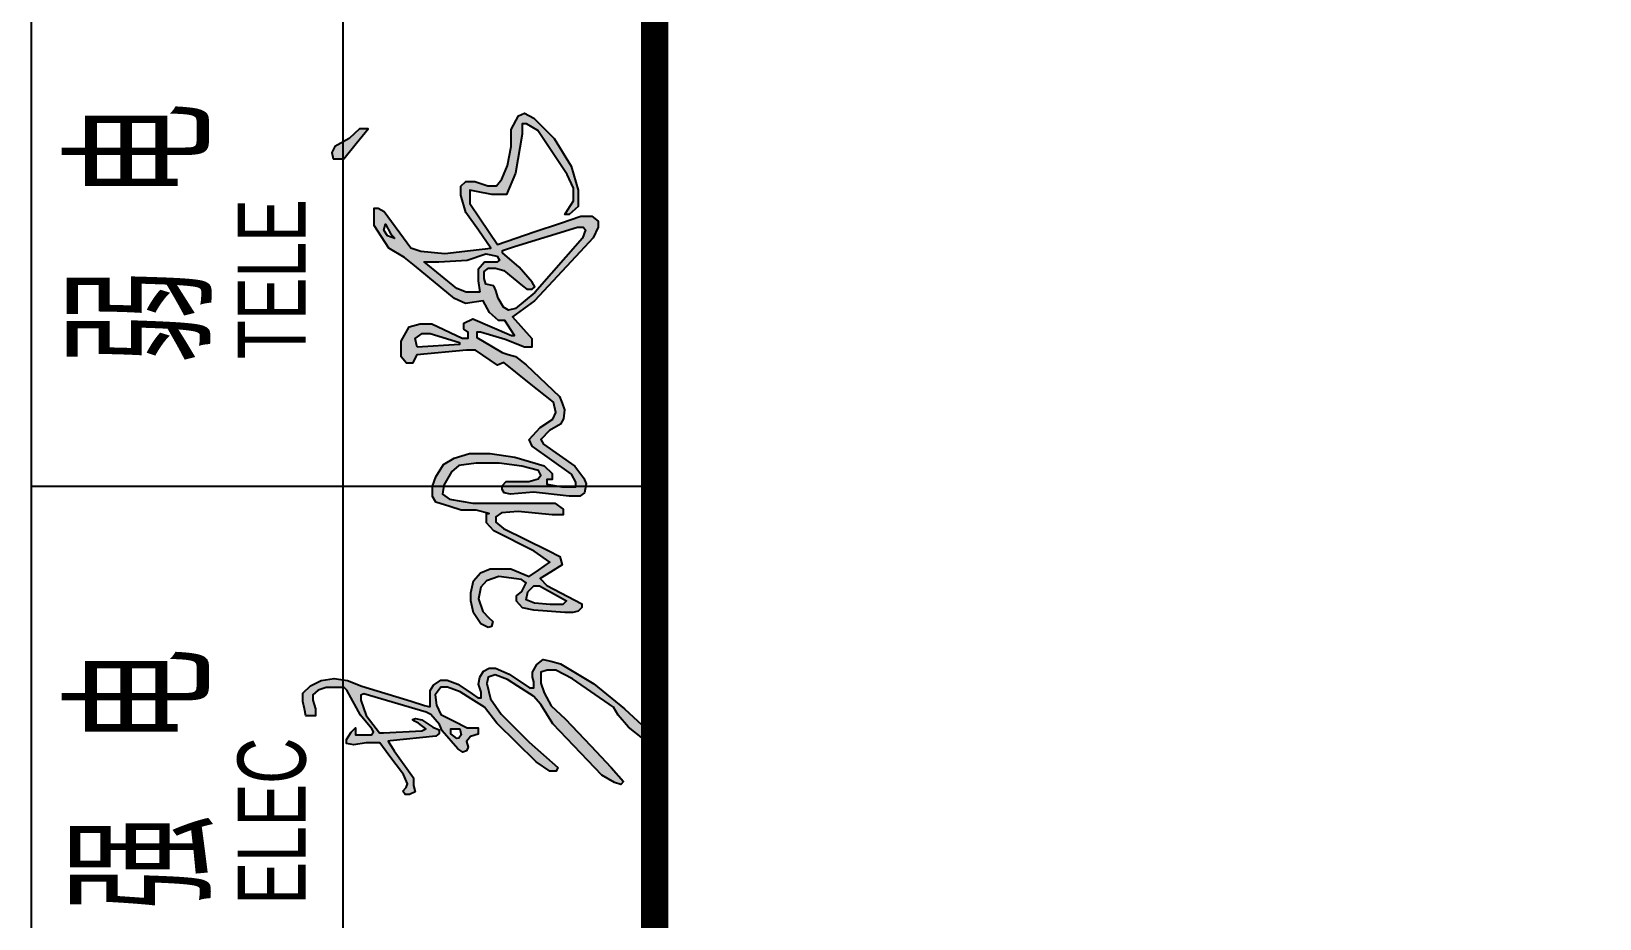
# Model space of a CAD drawing. Extents: x 36524853 to 36525459, y 2743936 to 2747542.
# Drawn here: x 36524897.66 to 36524917.79, y 2747041.95 to 2747053.34 of the extents above; entities that cross this region are included whole.
import ezdxf

# ---------------------------------------------------------------- set-up
doc = ezdxf.new("R2010")
doc.units = 0
doc.header["$LTSCALE"] = 1000
doc.header["$MEASUREMENT"] = 0
for name, color, linetype in [('A0-11 图框-粗线', 16, 'Continuous'), ('A0-13 图框-细线', 7, 'Continuous'), ('A0-21 图框-不可改文字', 7, 'Continuous'), ('NT图签', 7, 'Continuous'), ('TK_图框', 7, 'Continuous'), ('图层1', 7, 'Continuous')]:
    doc.layers.add(name, color=color, linetype=linetype)
doc.styles.add('SKED-宋体', font='XCSG', dxfattribs={"width": 0.7, "bigfont": 'HZTXT'})

# ---------------------------------------------------------------- blocks, each defined once
blk = doc.blocks.new('huang')
at = {"layer": '图层1'}
h = blk.add_hatch(color=256, dxfattribs=at)
h.dxf.hatch_style = 1
h.paths.add_polyline_path([(-41.59, 13.8), (-43.15, 12.65), (-45.61, 10.83), (-46.78, 10.32), (-47.24, 10.48), (-47.68, 10.89), (-48.13, 10.59), (-48.13, 10.06), (-47.77, 9.33), (-47, 9.55), (-46.01, 9.55), (-42.61, 12), (-41.37, 12.77), (-41.34, 12.52), (-40.76, 6.74), (-40.42, 6.33), (-39.94, 6.33), (-39.61, 7.11), (-38.67, 8.52), (-38.51, 9.3), (-38.66, 9.67), (-38.87, 9.43), (-39.09, 8.9), (-39.81, 8), (-40.09, 8.52), (-40.34, 13.35), (-40.34, 13.83), (-38.13, 15.53), (-36.18, 16.2), (-35.58, 16.2), (-35.4, 15.81), (-37.7, 7.95), (-37.99, 7.38), (-39.29, 6.28), (-40.07, 5.94), (-42.36, 3.94), (-42.76, 3.34), (-42.59, 2.86), (-42.12, 2.65), (-41.44, 2.86), (-40.8, 2.37), (-40.51, 1.38), (-39.7, 1.38), (-39.7, 2.78), (-38.83, 4.5), (-38.01, 6.1), (-36.85, 6.66), (-35.54, 6.83), (-35.03, 6.45), (-34.55, 6.09), (-34.55, 5.27), (-35.14, 3.66), (-36.02, 2.28), (-37.1, 0.59), (-39.1, -0.98), (-44.01, -5.93), (-45.17, -7.69), (-45.17, -8.48), (-44.7, -8.69), (-41.52, -5.08), (-37.97, -1.51), (-36.03, -0.18), (-34.09, 0.28), (-33.31, 0.12), (-32.99, -0.75), (-33.58, -2.31), (-34.43, -3.61), (-35.71, -5.59), (-36.76, -6.52), (-39.19, -8.04), (-45.67, -14.23), (-46.6, -15.86), (-46.87, -16.64), (-46.49, -16.99), (-44.72, -15.44), (-41.97, -12.84), (-38.56, -9.61), (-36.9, -7.83), (-35.28, -6.95), (-34.07, -6.54), (-33.38, -6.54), (-32.66, -6.54), (-32.42, -7.32), (-32.42, -8.44), (-33.5, -10.54), (-37.1, -15.71), (-38.08, -16.29), (-39.62, -17.59), (-41.03, -19.4), (-41.26, -20.19), (-41.26, -20.71), (-40.86, -20.99), (-37.28, -17.12), (-34.12, -13.24), (-31.6, -9.03), (-31.29, -7.78), (-31.06, -6.85), (-31.71, -6.01), (-32.65, -5.49), (-33.31, -5.49), (-33.87, -5.66), (-34.66, -5.66), (-34.66, -5.46), (-34.66, -5.09), (-32.91, -2.52), (-32.15, -0.79), (-32.15, 0.01), (-32.53, 0.72), (-33.29, 1.16), (-34.16, 1.34), (-35.19, 1), (-35.89, 1), (-35.89, 1.41), (-35.4, 2.13), (-34.18, 3.95), (-33.66, 5.28), (-33.66, 6.08), (-34.31, 7.02), (-34.96, 7.46), (-35.63, 7.46), (-37.01, 7.46), (-37.01, 7.65), (-36.86, 8.15), (-36.34, 9.85), (-34.44, 16.09), (-33.71, 17.9), (-33.45, 19.58), (-33.71, 21.22), (-34.39, 22.58), (-35.31, 23.53), (-36.35, 23.53), (-37.28, 23.34), (-38.19, 23.16), (-38.19, 22.43), (-38.19, 21.93), (-37.29, 21.93), (-36.19, 22.27), (-35.54, 22.27), (-34.95, 21.6), (-34.62, 20.6), (-34.62, 19.19), (-34.62, 18.31), (-34.95, 17.97), (-38.11, 16.25), (-39.82, 14.83), (-40.22, 14.61), (-40.57, 14.86), (-40.57, 15.85), (-40.57, 16.86), (-39.68, 16.86), (-40.23, 17.41), (-41.18, 18), (-41.67, 18), (-41.84, 17.08), (-41.59, 15.53)])
h.paths.add_polyline_path([(-40.45, 4.83), (-39.82, 4.83), (-39.82, 4.41), (-39.82, 3.69), (-40.6, 3.55), (-41.01, 3.83), (-41.05, 4.06)], flags=16)
h.paths.add_polyline_path([(-21.93, 1.05), (-21.13, 0.31), (-20.57, -1.24), (-20.94, -4.09), (-21.37, -4.69), (-22.48, -4.15), (-23.03, -3.45), (-23.69, -3.45), (-24.52, -4.2), (-24.83, -5.67), (-25.13, -9.56), (-25.13, -10.59), (-24.96, -11.27), (-24.5, -11.72), (-24.04, -11.72), (-21.72, -7.3), (-20.82, -6.44), (-20.02, -7.74), (-19.12, -9.21), (-18.03, -8.93), (-17.31, -7.46), (-14.51, -1.8), (-13.71, -0.85), (-13.04, -0.85), (-12.53, -1.55), (-12.37, -3.66), (-12.79, -7.96), (-12.79, -9.37), (-12.06, -9.37), (-11.33, -8.32), (-11.33, -2.07), (-11.33, 2.04), (-10.81, 4.99), (-10.17, 5.9), (-9.02, 5.71), (-7.36, 4.74), (-6.57, 3.81), (-6.27, 1.63), (-6.27, -1.26), (-6.63, -4.15), (-7.17, -6.26), (-7.78, -6.55), (-8.25, -6.19), (-8.57, -5.01), (-8.57, -3.47), (-8.57, -2.14), (-9.11, -1.65), (-9.57, -1.65), (-10.02, -1.9), (-10.18, -2.7), (-9.94, -5.61), (-10.44, -10.1), (-10.44, -11.48), (-9.99, -12.04), (-8.86, -12.28), (-8.14, -11.96), (-6.63, -10.84), (-3.85, -6.88), (-3.25, -6.54), (-2.11, -7.63), (-1.32, -9), (-0.65, -9.38), (0.46, -9.54), (1.34, -9.21), (2.17, -8.89), (6.16, -4.68), (7.23, -3.32), (7.49, -2.39), (7.71, -1.63), (8.51, -0.3), (9.63, 1.57), (10.29, 1.57), (10.29, 1.09), (9.35, -2.01), (8.38, -4.46), (8.38, -4.92), (8.38, -5.39), (9.48, -5.39), (12.23, -2.96), (14.26, -5.74), (20.46, -11.51), (22.21, -13.14), (23.57, -13.76), (24.31, -13.76), (24.93, -12.96), (24.93, -11.57), (24.07, -9), (22.95, -5.69), (21.38, -1.05), (24.61, 1.12), (26.56, 2.44), (28.24, 2.44), (28.07, 1.59), (27.69, -0.36), (27.69, -1.42), (27.69, -2.19), (30.38, -3.35), (35.32, -4.18), (36.63, -4.18), (36.63, -4.74), (35.77, -6.16), (30.23, -9.86), (28.48, -10.66), (26.88, -10.66), (25.7, -9.92), (25.14, -9.56), (25.14, -10.12), (26.15, -11.25), (28.25, -11.25), (31.27, -10.36), (34.76, -8.2), (37.34, -5.66), (37.96, -4.47), (37.63, -3.73), (35.89, -2.79), (33.76, -2.79), (31.33, -2.34), (29.64, -1.6), (28.78, -0.92), (28.78, 0.17), (29.34, 1.8), (29.34, 2.92), (28.72, 3.58), (27.62, 3.58), (25.43, 2.95), (23.18, 1.36), (20.91, -0.23), (20.6, 2.34), (20.22, 5.6), (20.54, 8.64), (20.96, 9.89), (25.52, 13.26), (25.96, 14), (25.96, 14.53), (25.34, 14.53), (23.77, 14.53), (20.9, 12.67), (19.71, 10.67), (18.71, 9.44), (14.56, 4.38), (13.91, 2.99), (14.27, 0.74), (12.76, -0.03), (11.75, -1.18), (11.75, -1.98), (9.88, -3.19), (9.88, -2.81), (11.96, 2.05), (11.45, 3.2), (10.68, 3.2), (10.3, 2.64), (9.53, 2.64), (9.53, 3.41), (11.33, 7.22), (11.33, 8.7), (10.98, 10.09), (9.14, 11.1), (7.19, 11.1), (6.39, 10.45), (6.39, 9.68), (7.43, 9.15), (8.01, 2.87), (8.01, 1.71), (6.11, -1.04), (6.45, -1.88), (3.86, -5.1), (1.43, -8.12), (0.16, -8.44), (-0.7, -8.06), (-1.74, -6.43), (-3.25, -5.04), (-4.1, -5.42), (-7.66, -10.39), (-8.66, -10.96), (-9.26, -10.96), (-9.26, -9.18), (-8.9, -7.29), (-8.31, -7.29), (-8.31, -7.97), (-7.57, -7.97), (-6.59, -6.96), (-5.5, -3.26), (-5.02, -0.12), (-5.02, 2.48), (-5.64, 4.43), (-6.43, 5.78), (-7.97, 6.72), (-9.15, 7.16), (-10.47, 7.16), (-11.18, 6.71), (-11.72, 4.98), (-12.19, 3.52), (-12.19, 1.64), (-12.63, 0.01), (-12.63, 0.35), (-13.8, 0.35), (-14.8, -0.6), (-17.38, -5.69), (-18.77, -7.68), (-19.79, -6.22), (-20.58, -5.08), (-19.6, -2.74), (-19.6, -0.15), (-20.1, 1.09), (-21.11, 1.96), (-22.66, 2.3), (-23.67, 2.3), (-25.17, 1.96), (-26.57, 1.06), (-27.04, 0.14), (-26.91, -0.29), (-26.28, -0.45), (-25.8, 0.02), (-24.99, 0.8), (-23.38, 1.34)])
h.paths.add_polyline_path([(-23.53, -4.68), (-22.52, -4.88), (-21.74, -5.63), (-21.74, -6.35), (-23.65, -9.78), (-24.11, -9.3), (-24.11, -7.72), (-23.94, -5.73)], flags=16)
h.paths.add_polyline_path([(8.74, 3.75), (8.39, 9.07), (9.5, 9.33), (10.14, 8.46), (10.14, 7.45), (9, 3.75)], flags=16)
h.paths.add_polyline_path([(13.06, -2.46), (13.45, -1.8), (14.57, -1.14), (15.55, -0.84), (16.13, -0.58), (16.34, 0.4), (17.09, 0.61), (17.94, 0.61), (18.37, 0.06), (18.37, -0.81), (18.1, -1.85), (16.16, -4.23), (15.72, -4.77), (15.72, -5.46), (16.02, -5.78), (16.59, -5.43), (18.51, -3.79), (20.31, -1.7), (20.63, -1.7), (21.1, -3.2), (23.56, -11.17), (23.56, -11.88), (23.23, -12.19), (22.17, -11.78), (15.29, -5.76), (13.27, -3.35)], flags=16)
h.paths.add_polyline_path([(15.35, 2.9), (15.83, 4.09), (19.16, 8.21), (19.16, 6.35), (19.4, 2.78), (20.19, 0.4), (19.91, -1.01), (19.4, -1.33), (19.12, -0.99), (19.12, -0.14), (19.12, 0.6), (18.21, 1.37), (17.55, 1.37), (16.76, 1.37), (15.35, 1.17)], flags=16)
h.paths.add_polyline_path([(22.12, 11.91), (22.45, 12.82), (23.18, 13.3), (23.94, 13.09), (22.74, 12.47)], flags=16)
h.paths.add_polyline_path([(33.75, 19.5), (32.99, 19.85), (32.18, 19.71), (32.18, 18.36), (34.12, 16.78), (35.97, 15.27), (35.97, 15.74), (35.97, 16.37), (34.77, 17.7)])
for points in [[(-47.68, 10.89), (-47.24, 10.48), (-46.78, 10.32), (-45.61, 10.83), (-43.15, 12.65), (-41.59, 13.8), (-41.59, 15.53), (-41.84, 17.08), (-41.67, 18), (-41.18, 18), (-40.23, 17.41), (-39.68, 16.86), (-40.57, 16.86), (-40.57, 15.85), (-40.57, 14.86), (-40.22, 14.61), (-39.82, 14.83), (-38.11, 16.25), (-34.95, 17.97), (-34.62, 18.31), (-34.62, 19.19), (-34.62, 20.6), (-34.95, 21.6), (-35.54, 22.27), (-36.19, 22.27), (-37.29, 21.93), (-38.19, 21.93), (-38.19, 22.43), (-38.19, 23.16), (-37.28, 23.34), (-36.35, 23.53), (-35.31, 23.53), (-34.39, 22.58), (-33.71, 21.22), (-33.45, 19.58), (-33.71, 17.9), (-34.44, 16.09), (-36.34, 9.85), (-36.86, 8.15), (-37.01, 7.65), (-37.01, 7.46), (-35.63, 7.46), (-34.96, 7.46), (-34.31, 7.02), (-33.66, 6.08), (-33.66, 5.28), (-34.18, 3.95), (-35.4, 2.13), (-35.89, 1.41), (-35.89, 1), (-35.19, 1), (-34.16, 1.34), (-33.29, 1.16), (-32.53, 0.72), (-32.15, 0.01), (-32.15, -0.79), (-32.91, -2.52), (-34.66, -5.09), (-34.66, -5.46), (-34.66, -5.66), (-33.87, -5.66), (-33.31, -5.49), (-32.65, -5.49), (-31.71, -6.01), (-31.06, -6.85), (-31.29, -7.78), (-31.6, -9.03), (-34.12, -13.24), (-37.28, -17.12), (-40.86, -20.99), (-41.26, -20.71), (-41.26, -20.19), (-41.03, -19.4), (-39.62, -17.59), (-38.08, -16.29), (-37.1, -15.71), (-33.5, -10.54), (-32.42, -8.44), (-32.42, -7.32), (-32.66, -6.54), (-33.38, -6.54), (-34.07, -6.54), (-35.28, -6.95), (-36.9, -7.83), (-38.56, -9.61), (-41.97, -12.84), (-44.72, -15.44), (-46.49, -16.99), (-46.87, -16.64), (-46.6, -15.86), (-45.67, -14.23), (-39.19, -8.04), (-36.76, -6.52), (-35.71, -5.59), (-34.43, -3.61), (-33.58, -2.31), (-32.99, -0.75), (-33.31, 0.12), (-34.09, 0.28), (-36.03, -0.18), (-37.97, -1.51), (-41.52, -5.08), (-44.7, -8.69), (-45.17, -8.48), (-45.17, -7.69), (-44.01, -5.93), (-39.1, -0.98), (-37.1, 0.59), (-36.02, 2.28), (-35.14, 3.66), (-34.55, 5.27), (-34.55, 6.09), (-35.03, 6.45), (-35.54, 6.83), (-36.85, 6.66), (-38.01, 6.1), (-38.83, 4.5), (-39.7, 2.78), (-39.7, 1.38), (-40.51, 1.38), (-40.8, 2.37), (-41.44, 2.86), (-42.12, 2.65), (-42.59, 2.86), (-42.76, 3.34), (-42.36, 3.94), (-40.07, 5.94), (-39.29, 6.28), (-37.99, 7.38), (-37.7, 7.95), (-35.4, 15.81), (-35.58, 16.2), (-36.18, 16.2), (-38.13, 15.53), (-40.34, 13.83), (-40.34, 13.35), (-40.09, 8.52), (-39.81, 8), (-39.09, 8.9), (-38.87, 9.43), (-38.66, 9.67), (-38.51, 9.3), (-38.67, 8.52), (-39.61, 7.11), (-39.94, 6.33), (-40.42, 6.33), (-40.76, 6.74), (-41.34, 12.52), (-41.37, 12.77), (-42.61, 12), (-46.01, 9.55), (-47, 9.55), (-47.77, 9.33), (-48.13, 10.06), (-48.13, 10.59), (-47.68, 10.89)], [(32.18, 19.71), (32.18, 18.36), (34.12, 16.78), (35.97, 15.27), (35.97, 15.74), (35.97, 16.37), (34.77, 17.7), (33.75, 19.5), (32.99, 19.85), (32.18, 19.71)], [(-27.04, 0.14), (-26.57, 1.06), (-25.17, 1.96), (-23.67, 2.3), (-22.66, 2.3), (-21.11, 1.96), (-20.1, 1.09), (-19.6, -0.15), (-19.6, -2.74), (-20.58, -5.08), (-19.79, -6.22), (-18.77, -7.68), (-17.38, -5.69), (-14.8, -0.6), (-13.8, 0.35), (-12.63, 0.35), (-12.63, 0.01), (-12.19, 1.64), (-12.19, 3.52), (-11.72, 4.98), (-11.18, 6.71), (-10.47, 7.16), (-9.15, 7.16), (-7.97, 6.72), (-6.43, 5.78), (-5.64, 4.43), (-5.02, 2.48), (-5.02, -0.12), (-5.5, -3.26), (-6.59, -6.96), (-7.57, -7.97), (-8.31, -7.97), (-8.31, -7.29), (-8.9, -7.29), (-9.26, -9.18), (-9.26, -10.96), (-8.66, -10.96), (-7.66, -10.39), (-4.1, -5.42), (-3.25, -5.04), (-1.74, -6.43), (-0.7, -8.06), (0.16, -8.44), (1.43, -8.12), (3.86, -5.1), (6.45, -1.88), (6.11, -1.04), (8.01, 1.71), (8.01, 2.87), (7.43, 9.15), (6.39, 9.68), (6.39, 10.45), (7.19, 11.1), (9.14, 11.1), (10.98, 10.09), (11.33, 8.7), (11.33, 7.22), (9.53, 3.41), (9.53, 2.64), (10.3, 2.64), (10.68, 3.2), (11.45, 3.2), (11.96, 2.05), (9.88, -2.81), (9.88, -3.19), (11.75, -1.98), (11.75, -1.18), (12.76, -0.03), (14.27, 0.74), (13.91, 2.99), (14.56, 4.38), (18.71, 9.44), (19.71, 10.67), (20.9, 12.67), (23.77, 14.53), (25.34, 14.53), (25.96, 14.53), (25.96, 14), (25.52, 13.26), (20.96, 9.89), (20.54, 8.64), (20.22, 5.6), (20.6, 2.34), (20.91, -0.23), (23.18, 1.36), (25.43, 2.95), (27.62, 3.58), (28.72, 3.58), (29.34, 2.92), (29.34, 1.8), (28.78, 0.17), (28.78, -0.92), (29.64, -1.6), (31.33, -2.34), (33.76, -2.79), (35.89, -2.79), (37.63, -3.73), (37.96, -4.47), (37.34, -5.66), (34.76, -8.2), (31.27, -10.36), (28.25, -11.25), (26.15, -11.25), (25.14, -10.12), (25.14, -9.56), (25.7, -9.92), (26.88, -10.66), (28.48, -10.66), (30.23, -9.86), (35.77, -6.16), (36.63, -4.74), (36.63, -4.18), (35.32, -4.18), (30.38, -3.35), (27.69, -2.19), (27.69, -1.42), (27.69, -0.36), (28.07, 1.59), (28.24, 2.44), (26.56, 2.44), (24.61, 1.12), (21.38, -1.05), (22.95, -5.69), (24.07, -9), (24.93, -11.57), (24.93, -12.96), (24.31, -13.76), (23.57, -13.76), (22.21, -13.14), (20.46, -11.51), (14.26, -5.74), (12.23, -2.96), (9.48, -5.39), (8.38, -5.39), (8.38, -4.92), (8.38, -4.46), (9.35, -2.01), (10.29, 1.09), (10.29, 1.57), (9.63, 1.57), (8.51, -0.3), (7.71, -1.63), (7.49, -2.39), (7.23, -3.32), (6.16, -4.68), (2.17, -8.89), (1.34, -9.21), (0.46, -9.54), (-0.65, -9.38), (-1.32, -9), (-2.11, -7.63), (-3.25, -6.54), (-3.85, -6.88), (-6.63, -10.84), (-8.14, -11.96), (-8.86, -12.28), (-9.99, -12.04), (-10.44, -11.48), (-10.44, -10.1), (-9.94, -5.61), (-10.18, -2.7), (-10.02, -1.9), (-9.57, -1.65), (-9.11, -1.65), (-8.57, -2.14), (-8.57, -3.47), (-8.57, -5.01), (-8.25, -6.19), (-7.78, -6.55), (-7.17, -6.26), (-6.63, -4.15), (-6.27, -1.26), (-6.27, 1.63), (-6.57, 3.81), (-7.36, 4.74), (-9.02, 5.71), (-10.17, 5.9), (-10.81, 4.99), (-11.33, 2.04), (-11.33, -2.07), (-11.33, -8.32), (-12.06, -9.37), (-12.79, -9.37), (-12.79, -7.96), (-12.37, -3.66), (-12.53, -1.55), (-13.04, -0.85), (-13.71, -0.85), (-14.51, -1.8), (-17.31, -7.46), (-18.03, -8.93), (-19.12, -9.21), (-20.02, -7.74), (-20.82, -6.44), (-21.72, -7.3), (-24.04, -11.72), (-24.5, -11.72), (-24.96, -11.27), (-25.13, -10.59), (-25.13, -9.56), (-24.83, -5.67), (-24.52, -4.2), (-23.69, -3.45), (-23.03, -3.45), (-22.48, -4.15), (-21.37, -4.69), (-20.94, -4.09), (-20.57, -1.24), (-21.13, 0.31), (-21.93, 1.05), (-23.38, 1.34), (-24.99, 0.8), (-25.8, 0.02), (-26.28, -0.45), (-26.91, -0.29), (-27.04, 0.14)], [(22.12, 11.91), (22.45, 12.82), (23.18, 13.3), (23.94, 13.09), (22.74, 12.47), (22.12, 11.91)], [(8.39, 9.07), (9.5, 9.33), (10.14, 8.46), (10.14, 7.45), (9, 3.75), (8.74, 3.75), (8.39, 9.07)], [(15.35, 1.17), (15.35, 2.9), (15.83, 4.09), (19.16, 8.21), (19.16, 6.35), (19.4, 2.78), (20.19, 0.4), (19.91, -1.01), (19.4, -1.33), (19.12, -0.99), (19.12, -0.14), (19.12, 0.6), (18.21, 1.37), (17.55, 1.37), (16.76, 1.37), (15.35, 1.17)], [(-41.05, 4.06), (-40.45, 4.83), (-39.82, 4.83), (-39.82, 4.41), (-39.82, 3.69), (-40.6, 3.55), (-41.01, 3.83), (-41.05, 4.06)], [(16.13, -0.58), (16.34, 0.4), (17.09, 0.61), (17.94, 0.61), (18.37, 0.06), (18.37, -0.81), (18.1, -1.85), (16.16, -4.23), (15.72, -4.77), (15.72, -5.46), (16.02, -5.78), (16.59, -5.43), (18.51, -3.79), (20.31, -1.7), (20.63, -1.7), (21.1, -3.2), (23.56, -11.17), (23.56, -11.88), (23.23, -12.19), (22.17, -11.78), (15.29, -5.76), (13.27, -3.35), (13.06, -2.46), (13.45, -1.8), (14.57, -1.14), (15.55, -0.84), (16.13, -0.58)], [(-23.94, -5.73), (-23.53, -4.68), (-22.52, -4.88), (-21.74, -5.63), (-21.74, -6.35), (-23.65, -9.78), (-24.11, -9.3), (-24.11, -7.72), (-23.94, -5.73)]]:
    blk.add_lwpolyline(points, close=True, dxfattribs=at)
blk = doc.blocks.new('240722会签栏')
at = {"layer": 'A0-13 图框-细线'}
for p, q in [((215351.8, 285422.9), (215351.8, 302222.9)), ((216152, 286822.9), (216152, 302222.9)), ((215351.8, 295222.9), (216951.8, 295222.9))]:
    blk.add_line(p, q, dxfattribs=at)
at = {"layer": 'NT图签', "xscale": 20.31746031728089, "yscale": 20.31746031728089, "zscale": 20.31746031728089, "rotation": 90}
blk.add_blockref('huang', (216526.7, 295408.9), dxfattribs=at)
at = {"layer": 'A0-21 图框-不可改文字', "style": 'SKED-宋体', "width": 0.7}
for s, height, p in [('弱  电', 350, (215814.8, 295534.9)), ('TELE', 175, (216055.9, 295549.1)), ('强  电', 350, (215814.8, 294134.9)), ('ELEC', 175, (216055.9, 294149.1))]:
    blk.add_text(s, height=height, rotation=90, dxfattribs=at).set_placement(p)
blk = doc.blocks.new('A$C6202001D')
at = {"layer": 'A0-11 图框-粗线', "const_width": 70}
blk.add_lwpolyline([(58400, 41000), (2500, 41000), (2500, 1000), (58400, 1000)], close=True, dxfattribs=at)
at = {"layer": 'TK_图框'}
blk.add_blockref('240722会签栏', (-214451.8, -261222.9), dxfattribs=at)

msp = doc.modelspace()

# ---------------------------------------------------------------- block references
at = {"xscale": 0.005, "yscale": 0.005, "zscale": 0.005}
msp.add_blockref('A$C6202001D', (36524893.161, 2746877.501), dxfattribs=at)

doc.saveas('drawing.dxf')
